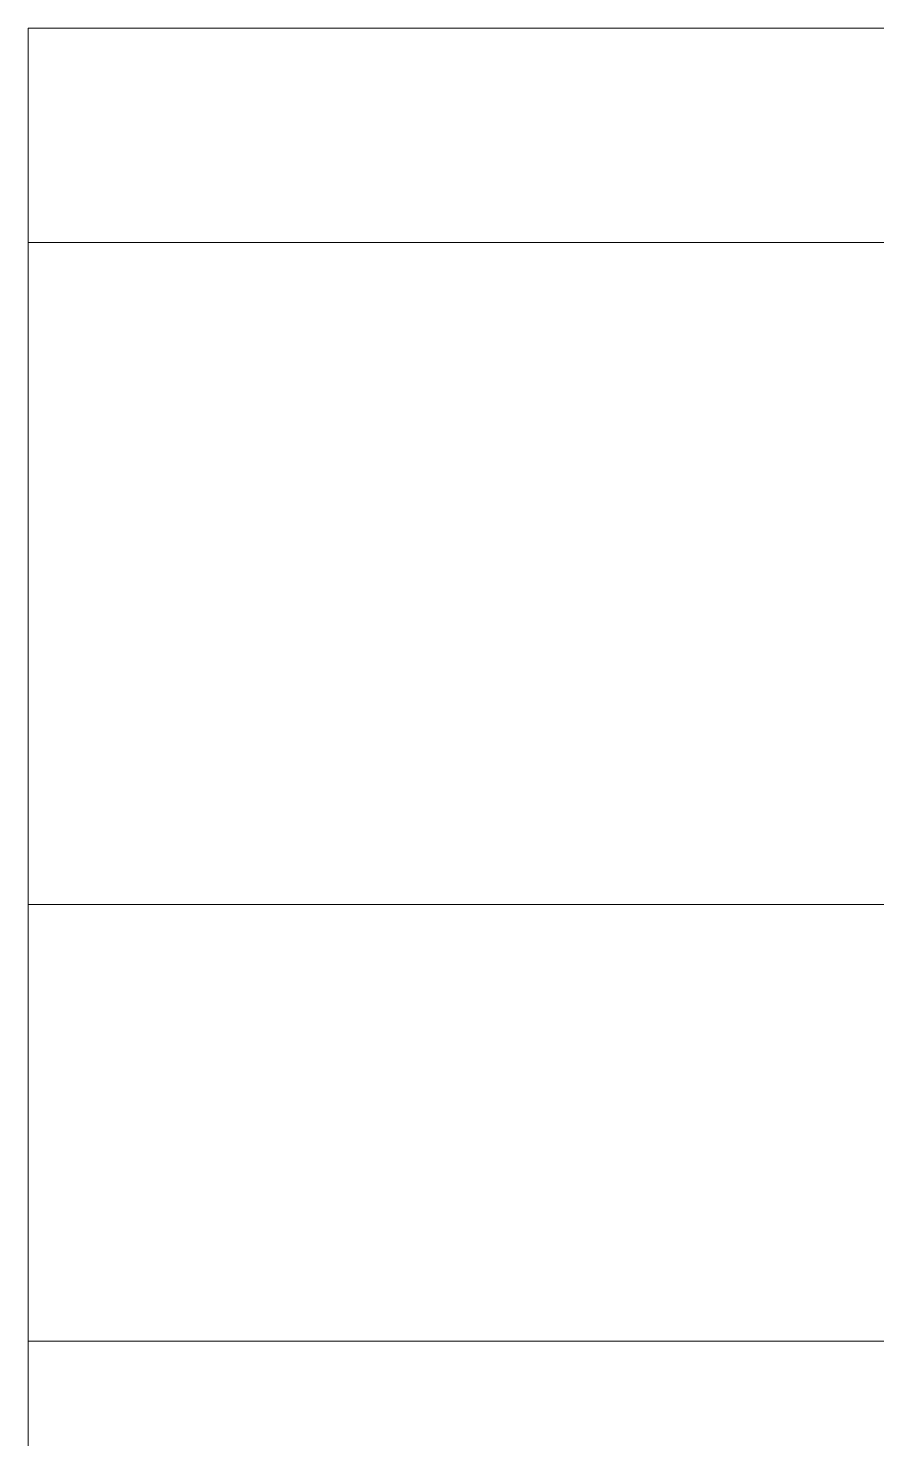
# Model space of a CAD drawing. Header units: inches. Extents: x -827 to 154, y -802 to 207.
# Drawn here: x -737.418 to -734.694, y 43.102 to 47.629 of the extents above; entities that cross this region are included whole.
import ezdxf

# ---------------------------------------------------------------- set-up
doc = ezdxf.new("R2010")
doc.units = ezdxf.units.IN
doc.header["$MEASUREMENT"] = 0
doc.layers.add('DrillPressTable _1__skp', color=8, linetype='Continuous', lineweight=9)
doc.layers.add('Layer0', color=7, linetype='Continuous', lineweight=9)

# ---------------------------------------------------------------- blocks, each defined once
blk = doc.blocks.new('DrillPressTable _1__skp_76-402119-Level 1')
at = {"layer": 'Layer0'}
for p, q in [((0.5, 24), (0.5, 15.1356)), ((0.5, 24), (1.9012, 24)), ((0.5, 24), (0.5, 15.1356)), ((0.5, 24), (1.9012, 24)), ((1.9012, 16.8938), (1.9012, 24)), ((1.9012, 16.8938), (1.9012, 24))]:
    blk.add_line(p, q, dxfattribs=at)
blk = doc.blocks.new('DrillPressTable _1__skp_70-402113-Level 1')
at = {"layer": 'Layer0'}
for p in [(0.9012, 24), (0.9012, 24), (3.0262, 19.8567), (3.0262, 19.8567)]:
    blk.add_line(p, (3.0262, 24), dxfattribs=at)
blk = doc.blocks.new('DrillPressTable _1__skp_69-402112-Level 1')
for name, p in [('DrillPressTable _1__skp_76-402119-Level 1', (-0.5, 0)), ('DrillPressTable _1__skp_70-402113-Level 1', (0.5, 0))]:
    blk.add_blockref(name, p)
blk = doc.blocks.new('DrillPressTable _1__skp_64-402107-Level 1')
at = {"layer": 'Layer0'}
for p, q in [((0, 4), (13.7863, 4)), ((0, 4), (13.7863, 4)), ((17.3125, 4), (18, 4)), ((17.3125, 4), (18, 4)), ((18, 0), (18, 4)), ((18, 0), (18, 4))]:
    blk.add_line(p, q, dxfattribs=at)
blk = doc.blocks.new('DrillPressTable _1__skp_63-402106-Level 1')
blk.add_blockref('DrillPressTable _1__skp_64-402107-Level 1', (0, 20))
blk = doc.blocks.new('DrillPressTable _1__skp_62-402105-Level 1')
for name, p in [('DrillPressTable _1__skp_63-402106-Level 1', (0, 0)), ('DrillPressTable _1__skp_69-402112-Level 1', (13.7863, 0))]:
    blk.add_blockref(name, p)
blk = doc.blocks.new('DrillPressTable _1__skp_1-402044-Level 1')
blk.add_blockref('DrillPressTable _1__skp_62-402105-Level 1', (118.8142, 152.93))
blk = doc.blocks.new('DrillPressTable _1__skp-401998-Level 1')
blk.add_blockref('DrillPressTable _1__skp_1-402044-Level 1', (0, 0))

msp = doc.modelspace()

# ---------------------------------------------------------------- block references
at = {"layer": 'DrillPressTable _1__skp', "color": 7, "rotation": 89.99999999999967}
msp.add_blockref('DrillPressTable _1__skp-401998-Level 1', (-560.487909, -89.184773), dxfattribs=at)

doc.saveas('drawing.dxf')
